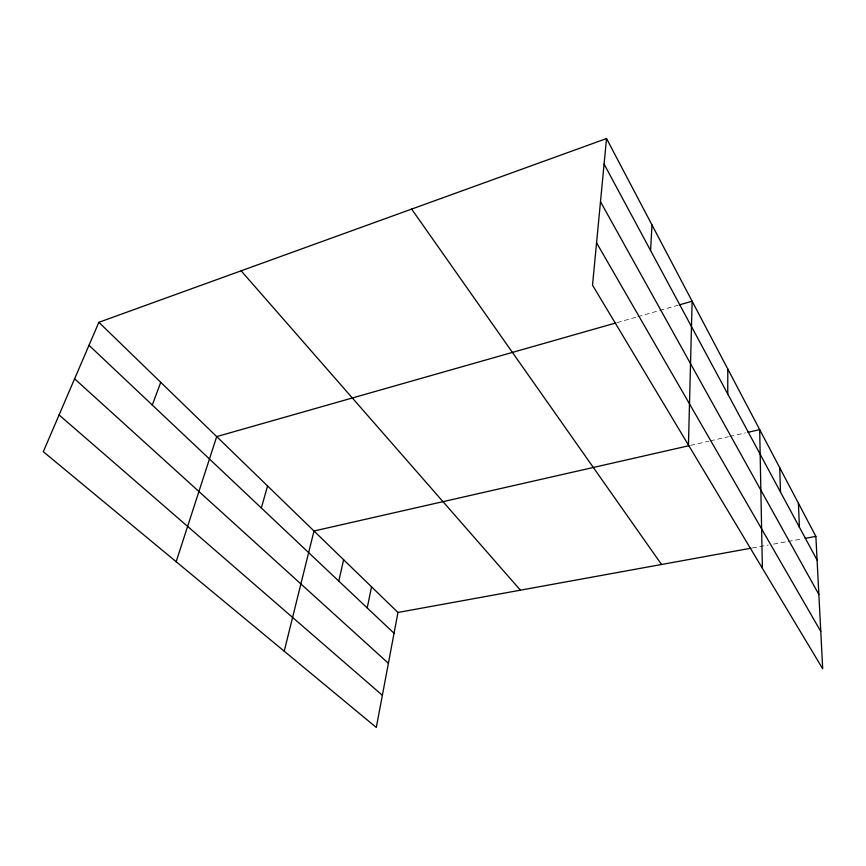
<?xml version="1.0" encoding="UTF-8"?>
<svg xmlns="http://www.w3.org/2000/svg" width="866" height="866" viewBox="0 0 866 866"><rect width="100%" height="100%" fill="white"/><g stroke="black" fill="none" stroke-linecap="round" stroke-linejoin="round"><path stroke-width="0.65" stroke-dasharray="4.33 3.25" d="M617.057 322.607L636.467 317.075M637.766 316.707L658.474 310.807M659.773 310.439L677.894 305.287M690.667 445.33L708.897 441.184M710.207 440.891L728.436 436.735M729.735 436.442L745.366 432.892M752.283 547.972L768.174 545.082M773.479 544.119L786.729 541.705M788.049 541.466L802.63 538.814"/><path stroke-width="1.3" d="M727.765 394.03L727.786 369.003M688.448 445.037L692.129 301.227L679.182 304.919M650.572 250.512L652.001 224.976M606.525 138.549L592.517 285.174L822.7 668.79L815.869 536.4L606.525 138.549L98.876 322.304L43.3 451.695L376.299 727.451L397.97 612.468L98.876 322.304M367.206 607.921L371.557 586.845M338.79 581.086L343.618 559.739M284.221 651.2L314.001 530.999L689.368 445.622M261.337 507.974L267.562 485.956M176.166 561.72L216.706 436.605L615.758 322.975M152.286 405.039L160.74 382.317M747.975 432.296L759.688 429.633L762.383 568.258M397.97 612.468L750.952 548.21M805.272 538.327L815.869 536.4M59.083 414.944L382.361 695.279M74.606 378.799L388.39 663.28M89.003 345.296L394.052 633.263M241.138 270.809L520.401 590.179M411.642 209.096L661.548 564.491M596.566 242.816L820.773 631.422M600.495 201.724L818.868 594.498M604.089 164.107L817.093 560.096M798.409 503.211L799.415 527.232M779.725 467.705L780.493 492.05"/></g></svg>
